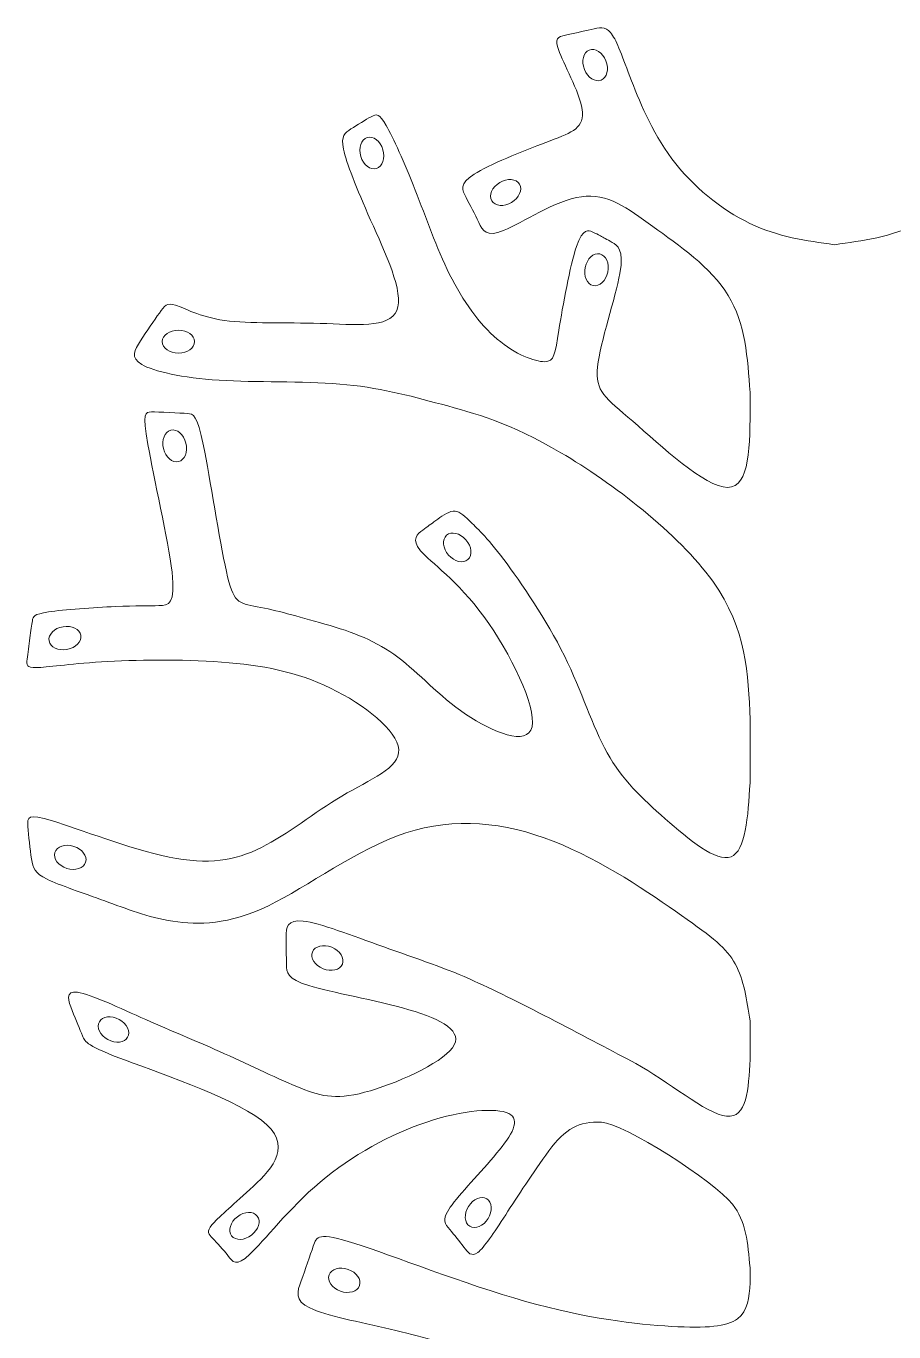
# Model space of a CAD drawing. Header units: centimetres. Extents: x -24 to 7.8, y -17 to 18.1.
# Drawn here: x -23.98 to -13.23, y 1.85 to 18.02 of the extents above; entities that cross this region are included whole.
import ezdxf

# ---------------------------------------------------------------- set-up
doc = ezdxf.new("R2010")
doc.units = ezdxf.units.CM
doc.header["$MEASUREMENT"] = 0
doc.layers.add('Layer 1', color=7, linetype='Continuous')

msp = doc.modelspace()

# ---------------------------------------------------------------- linework, layer by layer
at = {"layer": 'Layer 1', "color": 250, "lineweight": 20}
for points, knots in [([(-15.01543, 13.48326), (-15.04439, 13.9088), (-15.07335, 14.33437), (-15.28679, 14.68402), (-15.28679, 14.68402), (-15.50023, 15.03366), (-15.89818, 15.30744), (-16.21795, 15.53711), (-16.21795, 15.53711), (-16.53773, 15.76678), (-16.77936, 15.95237), (-17.10435, 15.90652), (-17.10435, 15.90652), (-17.42934, 15.8607), (-17.8377, 15.58337), (-18.06151, 15.49004), (-18.06151, 15.49004), (-18.28531, 15.39668), (-18.32459, 15.4873), (-18.37377, 15.58879), (-18.37377, 15.58879), (-18.42295, 15.69029), (-18.48205, 15.8027), (-18.53113, 15.89604), (-18.53113, 15.89604), (-18.58021, 15.98938), (-18.61928, 16.06368), (-18.43309, 16.18373), (-18.43309, 16.18373), (-18.24689, 16.30378), (-17.83543, 16.46961), (-17.5429, 16.57941), (-17.5429, 16.57941), (-17.25038, 16.68922), (-17.07678, 16.74306), (-17.08963, 16.94782), (-17.08963, 16.94782), (-17.10249, 17.15259), (-17.30181, 17.50832), (-17.37445, 17.69205), (-17.37445, 17.69205), (-17.44709, 17.87579), (-17.39305, 17.88755), (-17.30156, 17.90744), (-17.30156, 17.90744), (-17.21007, 17.92737), (-17.0811, 17.95543), (-16.9808, 17.97833), (-16.9808, 17.97833), (-16.88049, 18.0012), (-16.80883, 18.01894), (-16.74177, 17.93923), (-16.74177, 17.93923), (-16.67471, 17.85952), (-16.61225, 17.68235), (-16.50337, 17.39703), (-16.50337, 17.39703), (-16.39448, 17.1117), (-16.23914, 16.71819), (-15.98342, 16.37663), (-15.98342, 16.37663), (-15.7277, 16.03508), (-15.37156, 15.74547), (-15.01925, 15.57665), (-15.01925, 15.57665), (-14.66694, 15.40783), (-14.31843, 15.35978), (-13.96994, 15.31173)], [0, 0, 0, 0, 0.05555556, 0.05555556, 0.05555556, 0.05555556, 0.11111111, 0.11111111, 0.11111111, 0.11111111, 0.16666667, 0.16666667, 0.16666667, 0.16666667, 0.22222222, 0.22222222, 0.22222222, 0.22222222, 0.27777778, 0.27777778, 0.27777778, 0.27777778, 0.33333333, 0.33333333, 0.33333333, 0.33333333, 0.38888889, 0.38888889, 0.38888889, 0.38888889, 0.44444444, 0.44444444, 0.44444444, 0.44444444, 0.5, 0.5, 0.5, 0.5, 0.55555556, 0.55555556, 0.55555556, 0.55555556, 0.61111111, 0.61111111, 0.61111111, 0.61111111, 0.66666667, 0.66666667, 0.66666667, 0.66666667, 0.72222222, 0.72222222, 0.72222222, 0.72222222, 0.77777778, 0.77777778, 0.77777778, 0.77777778, 0.83333333, 0.83333333, 0.83333333, 0.83333333, 0.88888889, 0.88888889, 0.88888889, 0.88888889, 1, 1, 1, 1]), ([(-12.92445, 13.48326), (-12.89549, 13.9088), (-12.86653, 14.33437), (-12.65309, 14.68402), (-12.65309, 14.68402), (-12.43965, 15.03366), (-12.0417, 15.30744), (-11.72193, 15.53711), (-11.72193, 15.53711), (-11.40215, 15.76678), (-11.16052, 15.95237), (-10.83553, 15.90652), (-10.83553, 15.90652), (-10.51054, 15.8607), (-10.10218, 15.58337), (-9.87837, 15.49004), (-9.87837, 15.49004), (-9.65457, 15.39668), (-9.61529, 15.4873), (-9.56611, 15.58879), (-9.56611, 15.58879), (-9.51693, 15.69029), (-9.45783, 15.8027), (-9.40875, 15.89604), (-9.40875, 15.89604), (-9.35967, 15.98938), (-9.3206, 16.06368), (-9.50679, 16.18373), (-9.50679, 16.18373), (-9.69299, 16.30378), (-10.10445, 16.46961), (-10.39698, 16.57941), (-10.39698, 16.57941), (-10.6895, 16.68922), (-10.8631, 16.74306), (-10.85025, 16.94782), (-10.85025, 16.94782), (-10.83739, 17.15259), (-10.63807, 17.50832), (-10.56543, 17.69205), (-10.56543, 17.69205), (-10.49279, 17.87579), (-10.54683, 17.88755), (-10.63832, 17.90744), (-10.63832, 17.90744), (-10.72981, 17.92737), (-10.85878, 17.95543), (-10.95908, 17.97833), (-10.95908, 17.97833), (-11.05939, 18.0012), (-11.13105, 18.01894), (-11.19811, 17.93923), (-11.19811, 17.93923), (-11.26517, 17.85952), (-11.32763, 17.68235), (-11.43651, 17.39703), (-11.43651, 17.39703), (-11.5454, 17.1117), (-11.70074, 16.71819), (-11.95646, 16.37663), (-11.95646, 16.37663), (-12.21218, 16.03508), (-12.56832, 15.74547), (-12.92063, 15.57665), (-12.92063, 15.57665), (-13.27294, 15.40783), (-13.62145, 15.35978), (-13.96994, 15.31173)], [0, 0, 0, 0, 0.05555556, 0.05555556, 0.05555556, 0.05555556, 0.11111111, 0.11111111, 0.11111111, 0.11111111, 0.16666667, 0.16666667, 0.16666667, 0.16666667, 0.22222222, 0.22222222, 0.22222222, 0.22222222, 0.27777778, 0.27777778, 0.27777778, 0.27777778, 0.33333333, 0.33333333, 0.33333333, 0.33333333, 0.38888889, 0.38888889, 0.38888889, 0.38888889, 0.44444444, 0.44444444, 0.44444444, 0.44444444, 0.5, 0.5, 0.5, 0.5, 0.55555556, 0.55555556, 0.55555556, 0.55555556, 0.61111111, 0.61111111, 0.61111111, 0.61111111, 0.66666667, 0.66666667, 0.66666667, 0.66666667, 0.72222222, 0.72222222, 0.72222222, 0.72222222, 0.77777778, 0.77777778, 0.77777778, 0.77777778, 0.83333333, 0.83333333, 0.83333333, 0.83333333, 0.88888889, 0.88888889, 0.88888889, 0.88888889, 1, 1, 1, 1]), ([(-17.00717, 17.72164), (-17.08056, 17.69245), (-17.10698, 17.58561), (-17.06617, 17.48296), (-17.06617, 17.48296), (-17.02533, 17.38031), (-16.93274, 17.32077), (-16.85935, 17.34996), (-16.85935, 17.34996), (-16.78596, 17.37915), (-16.75954, 17.48601), (-16.80037, 17.58867), (-16.80037, 17.58867), (-16.84119, 17.69132), (-16.93378, 17.75083), (-17.00717, 17.72164)], [0, 0, 0, 0, 0.2, 0.2, 0.2, 0.2, 0.4, 0.4, 0.4, 0.4, 0.6, 0.6, 0.6, 0.6, 1, 1, 1, 1]), ([(-15.01543, 9.43102), (-15.03558, 9.99107), (-15.05575, 10.55115), (-15.4782, 11.14425), (-15.4782, 11.14425), (-15.90066, 11.73737), (-16.72542, 12.36355), (-17.35704, 12.73558), (-17.35704, 12.73558), (-17.98866, 13.10763), (-18.42714, 13.22556), (-18.8355, 13.33536), (-18.8355, 13.33536), (-19.24386, 13.44519), (-19.62209, 13.54692), (-20.09392, 13.58677), (-20.09392, 13.58677), (-20.56575, 13.62665), (-21.13117, 13.60469), (-21.58963, 13.63379), (-21.58963, 13.63379), (-22.04809, 13.66289), (-22.3996, 13.74306), (-22.54709, 13.82892), (-22.54709, 13.82892), (-22.6946, 13.91479), (-22.63809, 14.00635), (-22.56253, 14.12151), (-22.56253, 14.12151), (-22.48696, 14.23666), (-22.39233, 14.37541), (-22.32956, 14.46577), (-22.32956, 14.46577), (-22.2668, 14.55612), (-22.23589, 14.59808), (-22.12786, 14.56363), (-22.12786, 14.56363), (-22.01982, 14.52918), (-21.83464, 14.41837), (-21.52217, 14.37394), (-21.52217, 14.37394), (-21.2097, 14.32948), (-20.76993, 14.35145), (-20.3379, 14.33762), (-20.3379, 14.33762), (-19.90588, 14.3238), (-19.48159, 14.27416), (-19.38859, 14.49686), (-19.38859, 14.49686), (-19.29557, 14.71957), (-19.53385, 15.21461), (-19.71316, 15.61629), (-19.71316, 15.61629), (-19.89249, 16.01798), (-20.01287, 16.32633), (-20.04832, 16.49587), (-20.04832, 16.49587), (-20.08377, 16.6654), (-20.03428, 16.69617), (-19.95694, 16.74488), (-19.95694, 16.74488), (-19.87959, 16.79362), (-19.77438, 16.86032), (-19.70649, 16.89693), (-19.70649, 16.89693), (-19.63858, 16.93357), (-19.60798, 16.94013), (-19.52182, 16.78907), (-19.52182, 16.78907), (-19.43565, 16.63802), (-19.29393, 16.32935), (-19.16024, 15.98833), (-19.16024, 15.98833), (-19.02655, 15.64731), (-18.9009, 15.27391), (-18.73599, 14.94446), (-18.73599, 14.94446), (-18.57108, 14.61501), (-18.36689, 14.32948), (-18.14468, 14.1415), (-18.14468, 14.1415), (-17.92247, 13.95352), (-17.68224, 13.86307), (-17.55938, 13.86354), (-17.55938, 13.86354), (-17.43652, 13.86402), (-17.43102, 13.95544), (-17.38298, 14.25295), (-17.38298, 14.25295), (-17.33495, 14.55045), (-17.24435, 15.05406), (-17.16435, 15.28951), (-17.16435, 15.28951), (-17.08434, 15.52496), (-17.01491, 15.49229), (-16.96923, 15.47096), (-16.96923, 15.47096), (-16.92354, 15.44963), (-16.90158, 15.43963), (-16.86788, 15.42164), (-16.86788, 15.42164), (-16.83419, 15.40365), (-16.78875, 15.37764), (-16.72353, 15.34038), (-16.72353, 15.34038), (-16.6583, 15.30312), (-16.57329, 15.25462), (-16.62654, 14.9559), (-16.62654, 14.9559), (-16.67979, 14.65716), (-16.87131, 14.10822), (-16.90365, 13.79925), (-16.90365, 13.79925), (-16.93599, 13.49027), (-16.80916, 13.42125), (-16.46793, 13.12513), (-16.46793, 13.12513), (-16.1267, 12.829), (-15.57107, 12.30575), (-15.29325, 12.30562), (-15.29325, 12.30562), (-15.01543, 12.3055), (-15.01543, 12.82853), (-15.01543, 13.35152)], [0, 0, 0, 0, 0.03125, 0.03125, 0.03125, 0.03125, 0.0625, 0.0625, 0.0625, 0.0625, 0.09375, 0.09375, 0.09375, 0.09375, 0.125, 0.125, 0.125, 0.125, 0.15625, 0.15625, 0.15625, 0.15625, 0.1875, 0.1875, 0.1875, 0.1875, 0.21875, 0.21875, 0.21875, 0.21875, 0.25, 0.25, 0.25, 0.25, 0.28125, 0.28125, 0.28125, 0.28125, 0.3125, 0.3125, 0.3125, 0.3125, 0.34375, 0.34375, 0.34375, 0.34375, 0.375, 0.375, 0.375, 0.375, 0.40625, 0.40625, 0.40625, 0.40625, 0.4375, 0.4375, 0.4375, 0.4375, 0.46875, 0.46875, 0.46875, 0.46875, 0.5, 0.5, 0.5, 0.5, 0.53125, 0.53125, 0.53125, 0.53125, 0.5625, 0.5625, 0.5625, 0.5625, 0.59375, 0.59375, 0.59375, 0.59375, 0.625, 0.625, 0.625, 0.625, 0.65625, 0.65625, 0.65625, 0.65625, 0.6875, 0.6875, 0.6875, 0.6875, 0.71875, 0.71875, 0.71875, 0.71875, 0.75, 0.75, 0.75, 0.75, 0.78125, 0.78125, 0.78125, 0.78125, 0.8125, 0.8125, 0.8125, 0.8125, 0.84375, 0.84375, 0.84375, 0.84375, 0.875, 0.875, 0.875, 0.875, 0.90625, 0.90625, 0.90625, 0.90625, 0.9375, 0.9375, 0.9375, 0.9375, 1, 1, 1, 1]), ([(-19.64089, 16.25588), (-19.56523, 16.27858), (-19.52962, 16.38272), (-19.56136, 16.48853), (-19.56136, 16.48853), (-19.5931, 16.59434), (-19.68017, 16.66171), (-19.75581, 16.63902), (-19.75581, 16.63902), (-19.83147, 16.61632), (-19.86708, 16.51216), (-19.83534, 16.40635), (-19.83534, 16.40635), (-19.80359, 16.30054), (-19.71653, 16.2332), (-19.64089, 16.25588)], [0, 0, 0, 0, 0.2, 0.2, 0.2, 0.2, 0.4, 0.4, 0.4, 0.4, 0.6, 0.6, 0.6, 0.6, 1, 1, 1, 1]), ([(-17.86978, 16.06118), (-17.91029, 16.12898), (-18.01998, 16.13804), (-18.11481, 16.08139), (-18.11481, 16.08139), (-18.20965, 16.02472), (-18.25367, 15.92382), (-18.21316, 15.85602), (-18.21316, 15.85602), (-18.17265, 15.78822), (-18.06294, 15.77917), (-17.9681, 15.83583), (-17.9681, 15.83583), (-17.87327, 15.89249), (-17.82927, 15.99338), (-17.86978, 16.06118)], [0, 0, 0, 0, 0.2, 0.2, 0.2, 0.2, 0.4, 0.4, 0.4, 0.4, 0.6, 0.6, 0.6, 0.6, 1, 1, 1, 1]), ([(-16.87605, 15.19788), (-16.95337, 15.21398), (-17.03432, 15.1394), (-17.05684, 15.03126), (-17.05684, 15.03126), (-17.07937, 14.9231), (-17.03493, 14.82239), (-16.95761, 14.80628), (-16.95761, 14.80628), (-16.88029, 14.79018), (-16.79934, 14.86478), (-16.77681, 14.97294), (-16.77681, 14.97294), (-16.75429, 15.08108), (-16.79873, 15.18177), (-16.87605, 15.19788)], [0, 0, 0, 0, 0.2, 0.2, 0.2, 0.2, 0.4, 0.4, 0.4, 0.4, 0.6, 0.6, 0.6, 0.6, 1, 1, 1, 1]), ([(-21.89309, 14.11147), (-21.89309, 14.19045), (-21.98261, 14.25449), (-22.09307, 14.25449), (-22.09307, 14.25449), (-22.20355, 14.25449), (-22.29309, 14.19045), (-22.29309, 14.11147), (-22.29309, 14.11147), (-22.29309, 14.03249), (-22.20355, 13.96845), (-22.09307, 13.96845), (-22.09307, 13.96845), (-21.98261, 13.96845), (-21.89309, 14.03249), (-21.89309, 14.11147)], [0, 0, 0, 0, 0.2, 0.2, 0.2, 0.2, 0.4, 0.4, 0.4, 0.4, 0.6, 0.6, 0.6, 0.6, 1, 1, 1, 1]), ([(-15.01543, 13.48326), (-15.01543, 13.43936), (-15.01543, 13.39544), (-15.01543, 13.37348), (-15.01543, 13.37348), (-15.01543, 13.35152), (-15.01543, 13.35152), (-15.01543, 13.35152), (-15.01543, 13.35152), (-15.01543, 13.35152), (-15.01543, 13.35152), (-15.01543, 13.35152)], [0, 0, 0, 0, 0.25, 0.25, 0.25, 0.25, 0.5, 0.5, 0.5, 0.5, 1, 1, 1, 1]), ([(-15.01543, 5.69997), (-15.05353, 5.95529), (-15.09165, 6.2106), (-15.1979, 6.40547), (-15.1979, 6.40547), (-15.30415, 6.60032), (-15.47855, 6.7347), (-15.86432, 7.0064), (-15.86432, 7.0064), (-16.25009, 7.2781), (-16.84722, 7.68716), (-17.45205, 7.9246), (-17.45205, 7.9246), (-18.05689, 8.16206), (-18.66944, 8.22797), (-19.27773, 8.02778), (-19.27773, 8.02778), (-19.88601, 7.82758), (-20.49007, 7.36128), (-20.97999, 7.12551), (-20.97999, 7.12551), (-21.46992, 6.88973), (-21.84573, 6.88442), (-22.16182, 6.93383), (-22.16182, 6.93383), (-22.4779, 6.98325), (-22.73427, 7.08741), (-23.00586, 7.18626), (-23.00586, 7.18626), (-23.27746, 7.28513), (-23.56431, 7.37875), (-23.71868, 7.45506), (-23.71868, 7.45506), (-23.87306, 7.53139), (-23.895, 7.59044), (-23.91345, 7.70635), (-23.91345, 7.70635), (-23.93191, 7.82226), (-23.9469, 7.99507), (-23.95617, 8.10847), (-23.95617, 8.10847), (-23.96543, 8.22185), (-23.969, 8.27587), (-23.65086, 8.17721), (-23.65086, 8.17721), (-23.33272, 8.07851), (-22.69287, 7.82712), (-22.20796, 7.72859), (-22.20796, 7.72859), (-21.72305, 7.63007), (-21.39306, 7.68438), (-21.06629, 7.84682), (-21.06629, 7.84682), (-20.73952, 8.00926), (-20.41595, 8.27984), (-20.06806, 8.48492), (-20.06806, 8.48492), (-19.72016, 8.69001), (-19.34792, 8.82965), (-19.36516, 9.06143), (-19.36516, 9.06143), (-19.3824, 9.29323), (-19.78911, 9.61726), (-20.20822, 9.82053), (-20.20822, 9.82053), (-20.62735, 10.02382), (-21.05887, 10.1064), (-21.55955, 10.1433), (-21.55955, 10.1433), (-22.06023, 10.18017), (-22.63005, 10.17135), (-23.04555, 10.14564), (-23.04555, 10.14564), (-23.46106, 10.11994), (-23.72226, 10.07735), (-23.85068, 10.07437), (-23.85068, 10.07437), (-23.97909, 10.07133), (-23.97474, 10.10793), (-23.96635, 10.17849), (-23.96635, 10.17849), (-23.95796, 10.24904), (-23.94553, 10.35358), (-23.93353, 10.44211), (-23.93353, 10.44211), (-23.92152, 10.53066), (-23.90993, 10.60321), (-23.90173, 10.65456), (-23.90173, 10.65456), (-23.89353, 10.70596), (-23.8887, 10.73614), (-23.70043, 10.76472), (-23.70043, 10.76472), (-23.51216, 10.7933), (-23.14045, 10.82024), (-22.87645, 10.83162), (-22.87645, 10.83162), (-22.61246, 10.843), (-22.45619, 10.8388), (-22.33448, 10.84276), (-22.33448, 10.84276), (-22.21276, 10.8467), (-22.12558, 10.85878), (-22.17271, 11.25742), (-22.17271, 11.25742), (-22.21985, 11.65607), (-22.40131, 12.44132), (-22.47209, 12.83734), (-22.47209, 12.83734), (-22.54288, 13.23336), (-22.50299, 13.24019), (-22.42766, 13.24134), (-22.42766, 13.24134), (-22.35233, 13.24249), (-22.06163, 13.22735), (-21.98408, 13.22187), (-21.98408, 13.22187), (-21.90653, 13.21639), (-21.86222, 13.20994), (-21.78216, 12.81962), (-21.78216, 12.81962), (-21.7021, 12.4293), (-21.58625, 11.65505), (-21.49964, 11.26592), (-21.49964, 11.26592), (-21.41303, 10.87679), (-21.35561, 10.87272), (-21.11631, 10.82921), (-21.11631, 10.82921), (-20.87701, 10.7857), (-20.63572, 10.71328), (-20.28148, 10.6146), (-20.28148, 10.6146), (-19.92724, 10.51592), (-19.63994, 10.40153), (-19.37654, 10.20431), (-19.37654, 10.20431), (-19.11313, 10.00709), (-18.87361, 9.72703), (-18.53787, 9.49918), (-18.53787, 9.49918), (-18.20214, 9.27131), (-17.77018, 9.09561), (-17.71518, 9.3427), (-17.71518, 9.3427), (-17.66019, 9.58979), (-17.98218, 10.2597), (-18.31005, 10.70674), (-18.31005, 10.70674), (-18.63792, 11.15379), (-18.97172, 11.37802), (-19.09463, 11.52254), (-19.09463, 11.52254), (-19.21754, 11.66708), (-19.12958, 11.73196), (-19.06717, 11.77798), (-19.06717, 11.77798), (-19.00476, 11.824), (-18.96789, 11.8512), (-18.90704, 11.8962), (-18.90704, 11.8962), (-18.8462, 11.94119), (-18.76139, 12.00402), (-18.69344, 12.01164), (-18.69344, 12.01164), (-18.62549, 12.01928), (-18.57441, 11.97171), (-18.48879, 11.89199), (-18.48879, 11.89199), (-18.40315, 11.81226), (-18.28296, 11.70037), (-18.06582, 11.41381), (-18.06582, 11.41381), (-17.84867, 11.12724), (-17.53454, 10.666), (-17.31466, 10.22125), (-17.31466, 10.22125), (-17.09477, 9.77649), (-16.96912, 9.3482), (-16.78458, 9.01873), (-16.78458, 9.01873), (-16.60003, 8.68929), (-16.35658, 8.45867), (-16.06507, 8.20205), (-16.06507, 8.20205), (-15.77357, 7.94543), (-15.43399, 7.66282), (-15.25104, 7.73289), (-15.25104, 7.73289), (-15.06809, 7.80299), (-15.04175, 8.2258), (-15.01543, 8.64859)], [0, 0, 0, 0, 0.02040816, 0.02040816, 0.02040816, 0.02040816, 0.04081633, 0.04081633, 0.04081633, 0.04081633, 0.06122449, 0.06122449, 0.06122449, 0.06122449, 0.08163265, 0.08163265, 0.08163265, 0.08163265, 0.10204082, 0.10204082, 0.10204082, 0.10204082, 0.12244898, 0.12244898, 0.12244898, 0.12244898, 0.14285714, 0.14285714, 0.14285714, 0.14285714, 0.16326531, 0.16326531, 0.16326531, 0.16326531, 0.18367347, 0.18367347, 0.18367347, 0.18367347, 0.20408163, 0.20408163, 0.20408163, 0.20408163, 0.2244898, 0.2244898, 0.2244898, 0.2244898, 0.24489796, 0.24489796, 0.24489796, 0.24489796, 0.26530612, 0.26530612, 0.26530612, 0.26530612, 0.28571429, 0.28571429, 0.28571429, 0.28571429, 0.30612245, 0.30612245, 0.30612245, 0.30612245, 0.32653061, 0.32653061, 0.32653061, 0.32653061, 0.34693878, 0.34693878, 0.34693878, 0.34693878, 0.36734694, 0.36734694, 0.36734694, 0.36734694, 0.3877551, 0.3877551, 0.3877551, 0.3877551, 0.40816327, 0.40816327, 0.40816327, 0.40816327, 0.42857143, 0.42857143, 0.42857143, 0.42857143, 0.44897959, 0.44897959, 0.44897959, 0.44897959, 0.46938776, 0.46938776, 0.46938776, 0.46938776, 0.48979592, 0.48979592, 0.48979592, 0.48979592, 0.51020408, 0.51020408, 0.51020408, 0.51020408, 0.53061224, 0.53061224, 0.53061224, 0.53061224, 0.55102041, 0.55102041, 0.55102041, 0.55102041, 0.57142857, 0.57142857, 0.57142857, 0.57142857, 0.59183673, 0.59183673, 0.59183673, 0.59183673, 0.6122449, 0.6122449, 0.6122449, 0.6122449, 0.63265306, 0.63265306, 0.63265306, 0.63265306, 0.65306122, 0.65306122, 0.65306122, 0.65306122, 0.67346939, 0.67346939, 0.67346939, 0.67346939, 0.69387755, 0.69387755, 0.69387755, 0.69387755, 0.71428571, 0.71428571, 0.71428571, 0.71428571, 0.73469388, 0.73469388, 0.73469388, 0.73469388, 0.75510204, 0.75510204, 0.75510204, 0.75510204, 0.7755102, 0.7755102, 0.7755102, 0.7755102, 0.79591837, 0.79591837, 0.79591837, 0.79591837, 0.81632653, 0.81632653, 0.81632653, 0.81632653, 0.83673469, 0.83673469, 0.83673469, 0.83673469, 0.85714286, 0.85714286, 0.85714286, 0.85714286, 0.87755102, 0.87755102, 0.87755102, 0.87755102, 0.89795918, 0.89795918, 0.89795918, 0.89795918, 0.91836735, 0.91836735, 0.91836735, 0.91836735, 0.93877551, 0.93877551, 0.93877551, 0.93877551, 0.95918367, 0.95918367, 0.95918367, 0.95918367, 1, 1, 1, 1]), ([(-22.09184, 12.62662), (-22.01514, 12.64547), (-21.9743, 12.74768), (-22.00065, 12.85495), (-22.00065, 12.85495), (-22.02701, 12.96224), (-22.11056, 13.03392), (-22.18726, 13.01508), (-22.18726, 13.01508), (-22.26396, 12.99623), (-22.30479, 12.894), (-22.27844, 12.78671), (-22.27844, 12.78671), (-22.25209, 12.67944), (-22.16854, 12.60778), (-22.09184, 12.62662)], [0, 0, 0, 0, 0.2, 0.2, 0.2, 0.2, 0.4, 0.4, 0.4, 0.4, 0.6, 0.6, 0.6, 0.6, 1, 1, 1, 1]), ([(-18.5091, 11.41287), (-18.44962, 11.46484), (-18.46029, 11.57438), (-18.53296, 11.65757), (-18.53296, 11.65757), (-18.60565, 11.74077), (-18.71279, 11.76607), (-18.77226, 11.71411), (-18.77226, 11.71411), (-18.83174, 11.66214), (-18.82106, 11.55258), (-18.74837, 11.46938), (-18.74837, 11.46938), (-18.6757, 11.38619), (-18.56857, 11.36091), (-18.5091, 11.41287)], [0, 0, 0, 0, 0.2, 0.2, 0.2, 0.2, 0.4, 0.4, 0.4, 0.4, 0.6, 0.6, 0.6, 0.6, 1, 1, 1, 1]), ([(-23.30078, 10.47503), (-23.31434, 10.55284), (-23.41352, 10.60055), (-23.52234, 10.5816), (-23.52234, 10.5816), (-23.63118, 10.56262), (-23.70839, 10.48416), (-23.69484, 10.40635), (-23.69484, 10.40635), (-23.68128, 10.32854), (-23.58208, 10.28083), (-23.47324, 10.29979), (-23.47324, 10.29979), (-23.36442, 10.31876), (-23.28723, 10.39722), (-23.30078, 10.47503)], [0, 0, 0, 0, 0.2, 0.2, 0.2, 0.2, 0.4, 0.4, 0.4, 0.4, 0.6, 0.6, 0.6, 0.6, 1, 1, 1, 1]), ([(-23.24192, 7.66425), (-23.21793, 7.7395), (-23.28376, 7.82771), (-23.389, 7.86126), (-23.389, 7.86126), (-23.49426, 7.89483), (-23.59902, 7.86102), (-23.62302, 7.78577), (-23.62302, 7.78577), (-23.64701, 7.71052), (-23.58116, 7.62231), (-23.4759, 7.58874), (-23.4759, 7.58874), (-23.37066, 7.55519), (-23.26592, 7.589), (-23.24192, 7.66425)], [0, 0, 0, 0, 0.2, 0.2, 0.2, 0.2, 0.4, 0.4, 0.4, 0.4, 0.6, 0.6, 0.6, 0.6, 1, 1, 1, 1]), ([(-15.01543, 2.64004), (-15.04188, 2.95299), (-15.06688, 3.2183), (-15.23241, 3.43026), (-15.23241, 3.43026), (-15.45601, 3.71656), (-16.58188, 4.43105), (-16.85391, 4.44501), (-16.85391, 4.44501), (-17.13319, 4.45934), (-17.30431, 4.36534), (-17.50643, 4.08976), (-17.50643, 4.08976), (-17.70856, 3.81417), (-17.89156, 3.52872), (-18.04134, 3.29834), (-18.04134, 3.29834), (-18.19112, 3.06794), (-18.3077, 2.89259), (-18.38665, 2.8329), (-18.38665, 2.8329), (-18.46562, 2.77318), (-18.50696, 2.82908), (-18.55967, 2.89862), (-18.55967, 2.89862), (-18.61239, 2.96814), (-18.6765, 3.05133), (-18.73338, 3.11671), (-18.73338, 3.11671), (-18.79026, 3.18211), (-18.83992, 3.22974), (-18.72854, 3.39171), (-18.72854, 3.39171), (-18.61716, 3.5537), (-18.34472, 3.83005), (-18.15294, 4.06076), (-18.15294, 4.06076), (-17.96116, 4.29147), (-17.85002, 4.47658), (-18.00255, 4.55265), (-18.00255, 4.55265), (-18.15509, 4.6287), (-18.57131, 4.59576), (-19.01893, 4.44753), (-19.01893, 4.44753), (-19.46655, 4.29927), (-19.94559, 4.03569), (-20.33775, 3.70417), (-20.33775, 3.70417), (-20.72991, 3.37266), (-21.03521, 2.97315), (-21.20824, 2.80909), (-21.20824, 2.80909), (-21.38128, 2.64501), (-21.42205, 2.71637), (-21.48094, 2.79273), (-21.48094, 2.79273), (-21.53984, 2.86911), (-21.61687, 2.95055), (-21.66894, 3.00559), (-21.66894, 3.00559), (-21.72102, 3.06064), (-21.74817, 3.08932), (-21.67798, 3.17425), (-21.67798, 3.17425), (-21.60778, 3.25918), (-21.44027, 3.40035), (-21.20731, 3.61369), (-21.20731, 3.61369), (-20.97434, 3.82704), (-20.67592, 4.11258), (-20.99897, 4.41359), (-20.99897, 4.41359), (-21.32202, 4.71457), (-22.26653, 5.03108), (-22.74813, 5.21155), (-22.74813, 5.21155), (-23.22972, 5.39206), (-23.24841, 5.43661), (-23.28133, 5.51504), (-23.28133, 5.51504), (-23.31425, 5.59348), (-23.36141, 5.70588), (-23.40837, 5.82678), (-23.40837, 5.82678), (-23.45533, 5.9477), (-23.50208, 6.07719), (-23.34245, 6.05464), (-23.34245, 6.05464), (-23.1828, 6.03209), (-22.81675, 5.85753), (-22.4963, 5.71534), (-22.4963, 5.71534), (-22.17586, 5.57315), (-21.901, 5.46333), (-21.58296, 5.32056), (-21.58296, 5.32056), (-21.26491, 5.17781), (-20.90366, 5.00207), (-20.62882, 4.88678), (-20.62882, 4.88678), (-20.35396, 4.77148), (-20.16547, 4.71655), (-19.78853, 4.81539), (-19.78853, 4.81539), (-19.41159, 4.91422), (-18.84616, 5.16683), (-18.6999, 5.36765), (-18.6999, 5.36765), (-18.55364, 5.56847), (-18.82653, 5.71754), (-19.23882, 5.83833), (-19.23882, 5.83833), (-19.6511, 5.95914), (-20.20278, 6.05167), (-20.47825, 6.1364), (-20.47825, 6.1364), (-20.75372, 6.22115), (-20.75299, 6.29812), (-20.75495, 6.399), (-20.75495, 6.399), (-20.75693, 6.49986), (-20.76162, 6.62466), (-20.75981, 6.73992), (-20.75981, 6.73992), (-20.758, 6.85516), (-20.74968, 6.96087), (-20.54747, 6.93688), (-20.54747, 6.93688), (-20.34524, 6.91287), (-19.94908, 6.75914), (-19.55076, 6.61641), (-19.55076, 6.61641), (-19.15244, 6.47366), (-18.75192, 6.34188), (-18.42995, 6.19362), (-18.42995, 6.19362), (-17.87139, 5.93644), (-16.98533, 5.46819), (-16.43045, 5.17102), (-16.43045, 5.17102), (-16.04867, 4.96656), (-15.55997, 4.54664), (-15.30633, 4.51926), (-15.30633, 4.51926), (-15.05267, 4.49187), (-15.03404, 4.85703), (-15.01543, 5.22217)], [0, 0, 0, 0, 0.02631579, 0.02631579, 0.02631579, 0.02631579, 0.05263158, 0.05263158, 0.05263158, 0.05263158, 0.07894737, 0.07894737, 0.07894737, 0.07894737, 0.10526316, 0.10526316, 0.10526316, 0.10526316, 0.13157895, 0.13157895, 0.13157895, 0.13157895, 0.15789474, 0.15789474, 0.15789474, 0.15789474, 0.18421053, 0.18421053, 0.18421053, 0.18421053, 0.21052632, 0.21052632, 0.21052632, 0.21052632, 0.23684211, 0.23684211, 0.23684211, 0.23684211, 0.26315789, 0.26315789, 0.26315789, 0.26315789, 0.28947368, 0.28947368, 0.28947368, 0.28947368, 0.31578947, 0.31578947, 0.31578947, 0.31578947, 0.34210526, 0.34210526, 0.34210526, 0.34210526, 0.36842105, 0.36842105, 0.36842105, 0.36842105, 0.39473684, 0.39473684, 0.39473684, 0.39473684, 0.42105263, 0.42105263, 0.42105263, 0.42105263, 0.44736842, 0.44736842, 0.44736842, 0.44736842, 0.47368421, 0.47368421, 0.47368421, 0.47368421, 0.5, 0.5, 0.5, 0.5, 0.52631579, 0.52631579, 0.52631579, 0.52631579, 0.55263158, 0.55263158, 0.55263158, 0.55263158, 0.57894737, 0.57894737, 0.57894737, 0.57894737, 0.60526316, 0.60526316, 0.60526316, 0.60526316, 0.63157895, 0.63157895, 0.63157895, 0.63157895, 0.65789474, 0.65789474, 0.65789474, 0.65789474, 0.68421053, 0.68421053, 0.68421053, 0.68421053, 0.71052632, 0.71052632, 0.71052632, 0.71052632, 0.73684211, 0.73684211, 0.73684211, 0.73684211, 0.76315789, 0.76315789, 0.76315789, 0.76315789, 0.78947368, 0.78947368, 0.78947368, 0.78947368, 0.81578947, 0.81578947, 0.81578947, 0.81578947, 0.84210526, 0.84210526, 0.84210526, 0.84210526, 0.86842105, 0.86842105, 0.86842105, 0.86842105, 0.89473684, 0.89473684, 0.89473684, 0.89473684, 0.92105263, 0.92105263, 0.92105263, 0.92105263, 0.94736842, 0.94736842, 0.94736842, 0.94736842, 1, 1, 1, 1]), ([(-20.06261, 6.40367), (-20.03312, 6.47693), (-20.09224, 6.56977), (-20.19471, 6.61103), (-20.19471, 6.61103), (-20.29719, 6.65229), (-20.40417, 6.62632), (-20.43367, 6.55305), (-20.43367, 6.55305), (-20.46317, 6.47979), (-20.40403, 6.38696), (-20.30154, 6.34569), (-20.30154, 6.34569), (-20.19908, 6.30442), (-20.09211, 6.3304), (-20.06261, 6.40367)], [0, 0, 0, 0, 0.2, 0.2, 0.2, 0.2, 0.4, 0.4, 0.4, 0.4, 0.6, 0.6, 0.6, 0.6, 1, 1, 1, 1]), ([(-22.72198, 5.49638), (-22.68377, 5.5655), (-22.73112, 5.66486), (-22.8278, 5.71831), (-22.8278, 5.71831), (-22.92448, 5.77176), (-23.03382, 5.75904), (-23.07204, 5.68992), (-23.07204, 5.68992), (-23.11025, 5.6208), (-23.06288, 5.52144), (-22.9662, 5.46798), (-22.9662, 5.46798), (-22.86953, 5.41453), (-22.7602, 5.42726), (-22.72198, 5.49638)], [0, 0, 0, 0, 0.2, 0.2, 0.2, 0.2, 0.4, 0.4, 0.4, 0.4, 0.6, 0.6, 0.6, 0.6, 1, 1, 1, 1]), ([(-18.27517, 3.49674), (-18.34231, 3.53832), (-18.44389, 3.49597), (-18.50209, 3.40207), (-18.50209, 3.40207), (-18.56028, 3.30818), (-18.55301, 3.19832), (-18.48587, 3.15672), (-18.48587, 3.15672), (-18.41873, 3.11514), (-18.31714, 3.1575), (-18.25895, 3.2514), (-18.25895, 3.2514), (-18.20076, 3.34529), (-18.20803, 3.45513), (-18.27517, 3.49674)], [0, 0, 0, 0, 0.2, 0.2, 0.2, 0.2, 0.4, 0.4, 0.4, 0.4, 0.6, 0.6, 0.6, 0.6, 1, 1, 1, 1]), ([(-21.11698, 3.28288), (-21.16508, 3.34552), (-21.27509, 3.3418), (-21.36271, 3.27452), (-21.36271, 3.27452), (-21.45033, 3.20725), (-21.48235, 3.10192), (-21.43424, 3.03928), (-21.43424, 3.03928), (-21.38614, 2.97664), (-21.27613, 2.98037), (-21.1885, 3.04765), (-21.1885, 3.04765), (-21.10089, 3.11492), (-21.06888, 3.22023), (-21.11698, 3.28288)], [0, 0, 0, 0, 0.2, 0.2, 0.2, 0.2, 0.4, 0.4, 0.4, 0.4, 0.6, 0.6, 0.6, 0.6, 1, 1, 1, 1]), ([(-15.01543, 2.45465), (-15.02714, 2.2817), (-15.03887, 2.10872), (-15.17037, 2.01126), (-15.17037, 2.01126), (-15.30187, 1.91379), (-15.55317, 1.89183), (-15.98706, 1.9165), (-15.98706, 1.9165), (-16.42094, 1.94117), (-17.03742, 2.01249), (-17.79523, 2.22662), (-17.79523, 2.22662), (-18.55306, 2.44078), (-19.45223, 2.79775), (-19.91003, 2.94464), (-19.91003, 2.94464), (-20.36782, 3.09153), (-20.38426, 3.02834), (-20.42309, 2.91075), (-20.42309, 2.91075), (-20.46192, 2.79314), (-20.52317, 2.62112), (-20.57283, 2.48255), (-20.57283, 2.48255), (-20.62251, 2.34397), (-20.66064, 2.23883), (-20.46687, 2.14538), (-20.46687, 2.14538), (-20.2731, 2.05193), (-19.84745, 1.97017), (-19.47209, 1.88224), (-19.47209, 1.88224), (-19.09672, 1.7943), (-18.77163, 1.70019), (-18.57708, 1.6436), (-18.57708, 1.6436), (-18.38253, 1.58701), (-18.39458, 1.59771), (-18.40759, 1.45929), (-18.40759, 1.45929), (-18.4206, 1.32087), (-18.52505, 0.9667), (-18.53895, 0.86724), (-18.53895, 0.86724), (-18.55285, 0.76778), (-18.44126, 0.7625), (-18.36276, 0.73996), (-18.36276, 0.73996), (-18.28426, 0.71742), (-18.13088, 0.66392), (-18.07311, 0.64572), (-18.07311, 0.64572), (-18.01534, 0.62752), (-17.97707, 0.6148), (-17.93205, 0.74836), (-17.93205, 0.74836), (-17.88703, 0.88192), (-17.83523, 1.16174), (-17.79439, 1.30165), (-17.79439, 1.30165), (-17.75353, 1.44156), (-17.72361, 1.44156), (-17.61171, 1.41961), (-17.61171, 1.41961), (-17.49981, 1.39765), (-17.3059, 1.3537), (-16.9773, 1.29056), (-16.9773, 1.29056), (-16.64869, 1.22743), (-16.18534, 1.14506), (-15.86796, 1.07827), (-15.86796, 1.07827), (-15.55057, 1.01147), (-15.37911, 0.96021), (-15.26136, 0.75707), (-15.26136, 0.75707), (-15.14361, 0.55392), (-15.00014, 0.10849), (-15.01544, -0.76201)], [0, 0, 0, 0, 0.04761905, 0.04761905, 0.04761905, 0.04761905, 0.0952381, 0.0952381, 0.0952381, 0.0952381, 0.14285714, 0.14285714, 0.14285714, 0.14285714, 0.19047619, 0.19047619, 0.19047619, 0.19047619, 0.23809524, 0.23809524, 0.23809524, 0.23809524, 0.28571429, 0.28571429, 0.28571429, 0.28571429, 0.33333333, 0.33333333, 0.33333333, 0.33333333, 0.38095238, 0.38095238, 0.38095238, 0.38095238, 0.42857143, 0.42857143, 0.42857143, 0.42857143, 0.47619048, 0.47619048, 0.47619048, 0.47619048, 0.52380952, 0.52380952, 0.52380952, 0.52380952, 0.57142857, 0.57142857, 0.57142857, 0.57142857, 0.61904762, 0.61904762, 0.61904762, 0.61904762, 0.66666667, 0.66666667, 0.66666667, 0.66666667, 0.71428571, 0.71428571, 0.71428571, 0.71428571, 0.76190476, 0.76190476, 0.76190476, 0.76190476, 0.80952381, 0.80952381, 0.80952381, 0.80952381, 0.85714286, 0.85714286, 0.85714286, 0.85714286, 0.9047619, 0.9047619, 0.9047619, 0.9047619, 1, 1, 1, 1]), ([(-19.85106, 2.42155), (-19.8249, 2.49607), (-19.88813, 2.58616), (-19.99236, 2.62277), (-19.99236, 2.62277), (-20.09658, 2.65938), (-20.20229, 2.62863), (-20.22846, 2.55411), (-20.22846, 2.55411), (-20.25462, 2.47959), (-20.19138, 2.3895), (-20.08715, 2.35289), (-20.08715, 2.35289), (-19.98293, 2.31628), (-19.87724, 2.34703), (-19.85106, 2.42155)], [0, 0, 0, 0, 0.2, 0.2, 0.2, 0.2, 0.4, 0.4, 0.4, 0.4, 0.6, 0.6, 0.6, 0.6, 1, 1, 1, 1])]:
    msp.add_open_spline(points, degree=3, knots=knots, dxfattribs=at)
for points in [[(-15.01543, 9.43102), (-15.01543, 9.17022), (-15.01543, 8.90939), (-15.01543, 8.64859)], [(-15.01543, 5.69997), (-15.01543, 5.54071), (-15.01543, 5.38144), (-15.01543, 5.22217)], [(-15.01543, 2.45465), (-15.01543, 2.51644), (-15.01543, 2.57825), (-15.01543, 2.64004)]]:
    msp.add_open_spline(points, degree=3, dxfattribs=at)

doc.saveas('drawing.dxf')
